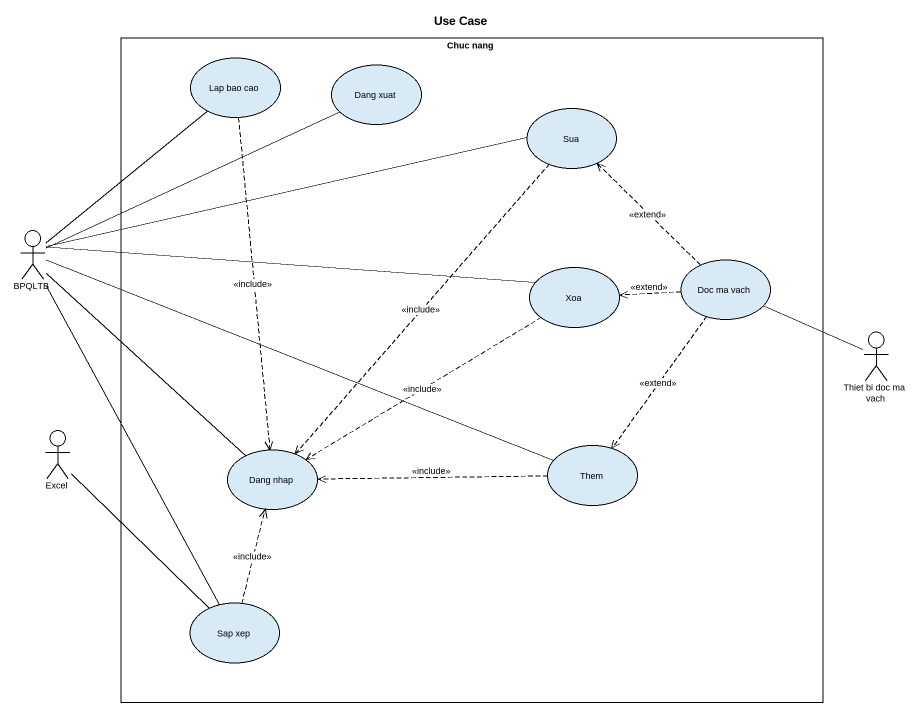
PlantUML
@startuml
title Use Case
rectangle "Chuc nang" as Chuc_nang {
  usecase "Lap bao cao" as Lap_bao_cao
  usecase "Dang xuat" as Dang_xuat
  usecase Sua
  usecase "Doc ma vach" as Doc_ma_vach
  usecase Xoa
  usecase "Dang nhap" as Dang_nhap
  usecase Them
  usecase "Sap xep" as Sap_xep
}
actor BPQLTB
actor "Thiet bi doc ma vach" as Thiet_bi_doc_ma_vach
actor Excel
Lap_bao_cao ..> Dang_nhap : <<include>>
Sua ..> Dang_nhap : <<include>>
BPQLTB -up- Lap_bao_cao
BPQLTB -right- Dang_xuat
BPQLTB -right- Sua
BPQLTB -right- Xoa
BPQLTB -- Dang_nhap
BPQLTB -right- Them
BPQLTB -- Sap_xep
Doc_ma_vach .up.> Sua : <<extend>>
Doc_ma_vach .left.> Xoa : <<extend>>
Doc_ma_vach ..> Them : <<extend>>
Xoa ..> Dang_nhap : <<include>>
Thiet_bi_doc_ma_vach -left- Doc_ma_vach
Excel -- Sap_xep
Them .left.> Dang_nhap : <<include>>
Sap_xep .up.> Dang_nhap : <<include>>
@enduml
